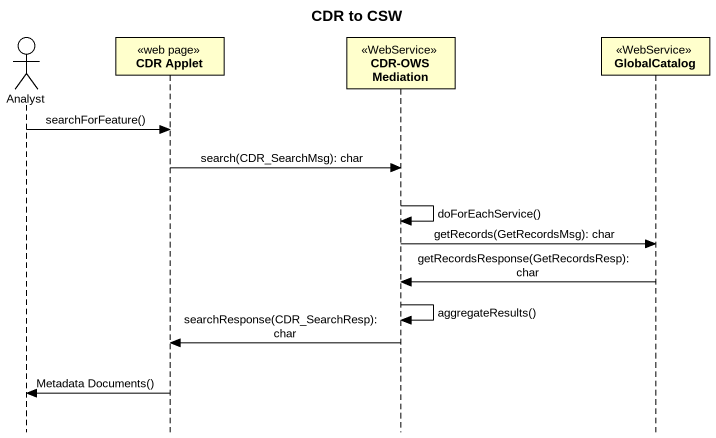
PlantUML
@startuml
title CDR to CSW
hide footbox
actor Analyst
participant "CDR Applet" as CDR_Applet <<web page>>
participant "CDR-OWS Mediation" as CDR_OWS_Mediation <<WebService>>
participant GlobalCatalog <<WebService>>

Analyst -> CDR_Applet : searchForFeature()
CDR_Applet -> CDR_OWS_Mediation : search(CDR_SearchMsg): char
CDR_OWS_Mediation -> CDR_OWS_Mediation : doForEachService()
CDR_OWS_Mediation -> GlobalCatalog : getRecords(GetRecordsMsg): char
GlobalCatalog -> CDR_OWS_Mediation : getRecordsResponse(GetRecordsResp): char
CDR_OWS_Mediation -> CDR_OWS_Mediation : aggregateResults()
CDR_OWS_Mediation -> CDR_Applet : searchResponse(CDR_SearchResp): char
CDR_Applet -> Analyst : Metadata Documents()
@enduml
